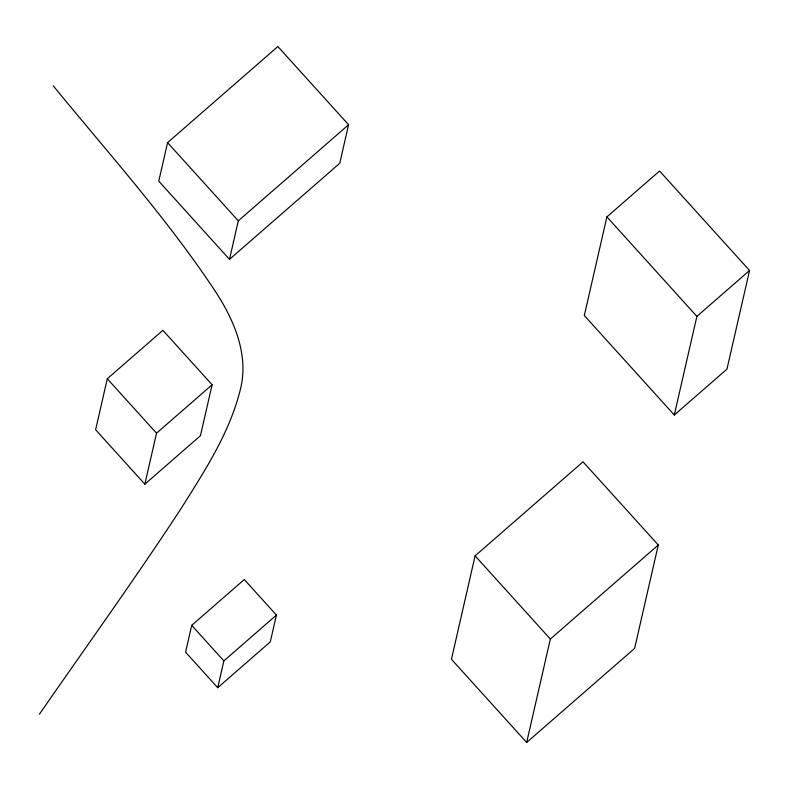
<?xml version="1.0" encoding="UTF-8"?>
<svg xmlns="http://www.w3.org/2000/svg" width="789" height="789" viewBox="0 0 789 789"><rect width="100%" height="100%" fill="white"/><g stroke="black" fill="none" stroke-linecap="round" stroke-linejoin="round"><path stroke-width="1.18" d="M107.294 378.759L95.617 429.739L144.851 484.17L200.436 435.735L212.113 384.756L162.879 330.315L107.294 378.759L156.528 433.191L144.851 484.17M167.584 142.631L158.757 181.154L229.491 259.354L339.763 163.264L348.58 124.741L277.856 46.541L167.584 142.631L238.308 220.831L229.491 259.354M191.717 625.342L185.583 652.158L217.725 687.692L270.282 641.891L276.426 615.085L244.284 579.54L191.717 625.342L223.869 660.886L217.725 687.692M475.106 555.86L451.426 659.269L526.667 742.459L634.603 648.41L658.282 545.002L583.041 461.812L475.106 555.86L550.347 639.051L526.667 742.459M606.899 216.886L584.304 315.521L674.299 415.014L726.955 369.124L749.55 270.489L659.555 170.996L606.899 216.886L696.884 316.379L674.299 415.014M39.45 714.163C86.928 645.54 135.777 577.834 181.45 507.968C204.479 471.201 228.948 433.94 239.856 391.433C249.689 356.322 234.491 320.748 215.535 291.664C167.268 218.661 108.487 153.411 53.218 85.784M238.308 220.831L348.58 124.741M156.528 433.191L212.113 384.756M223.869 660.886L276.426 615.085M696.884 316.379L749.55 270.489M550.347 639.051L658.282 545.002"/></g></svg>
